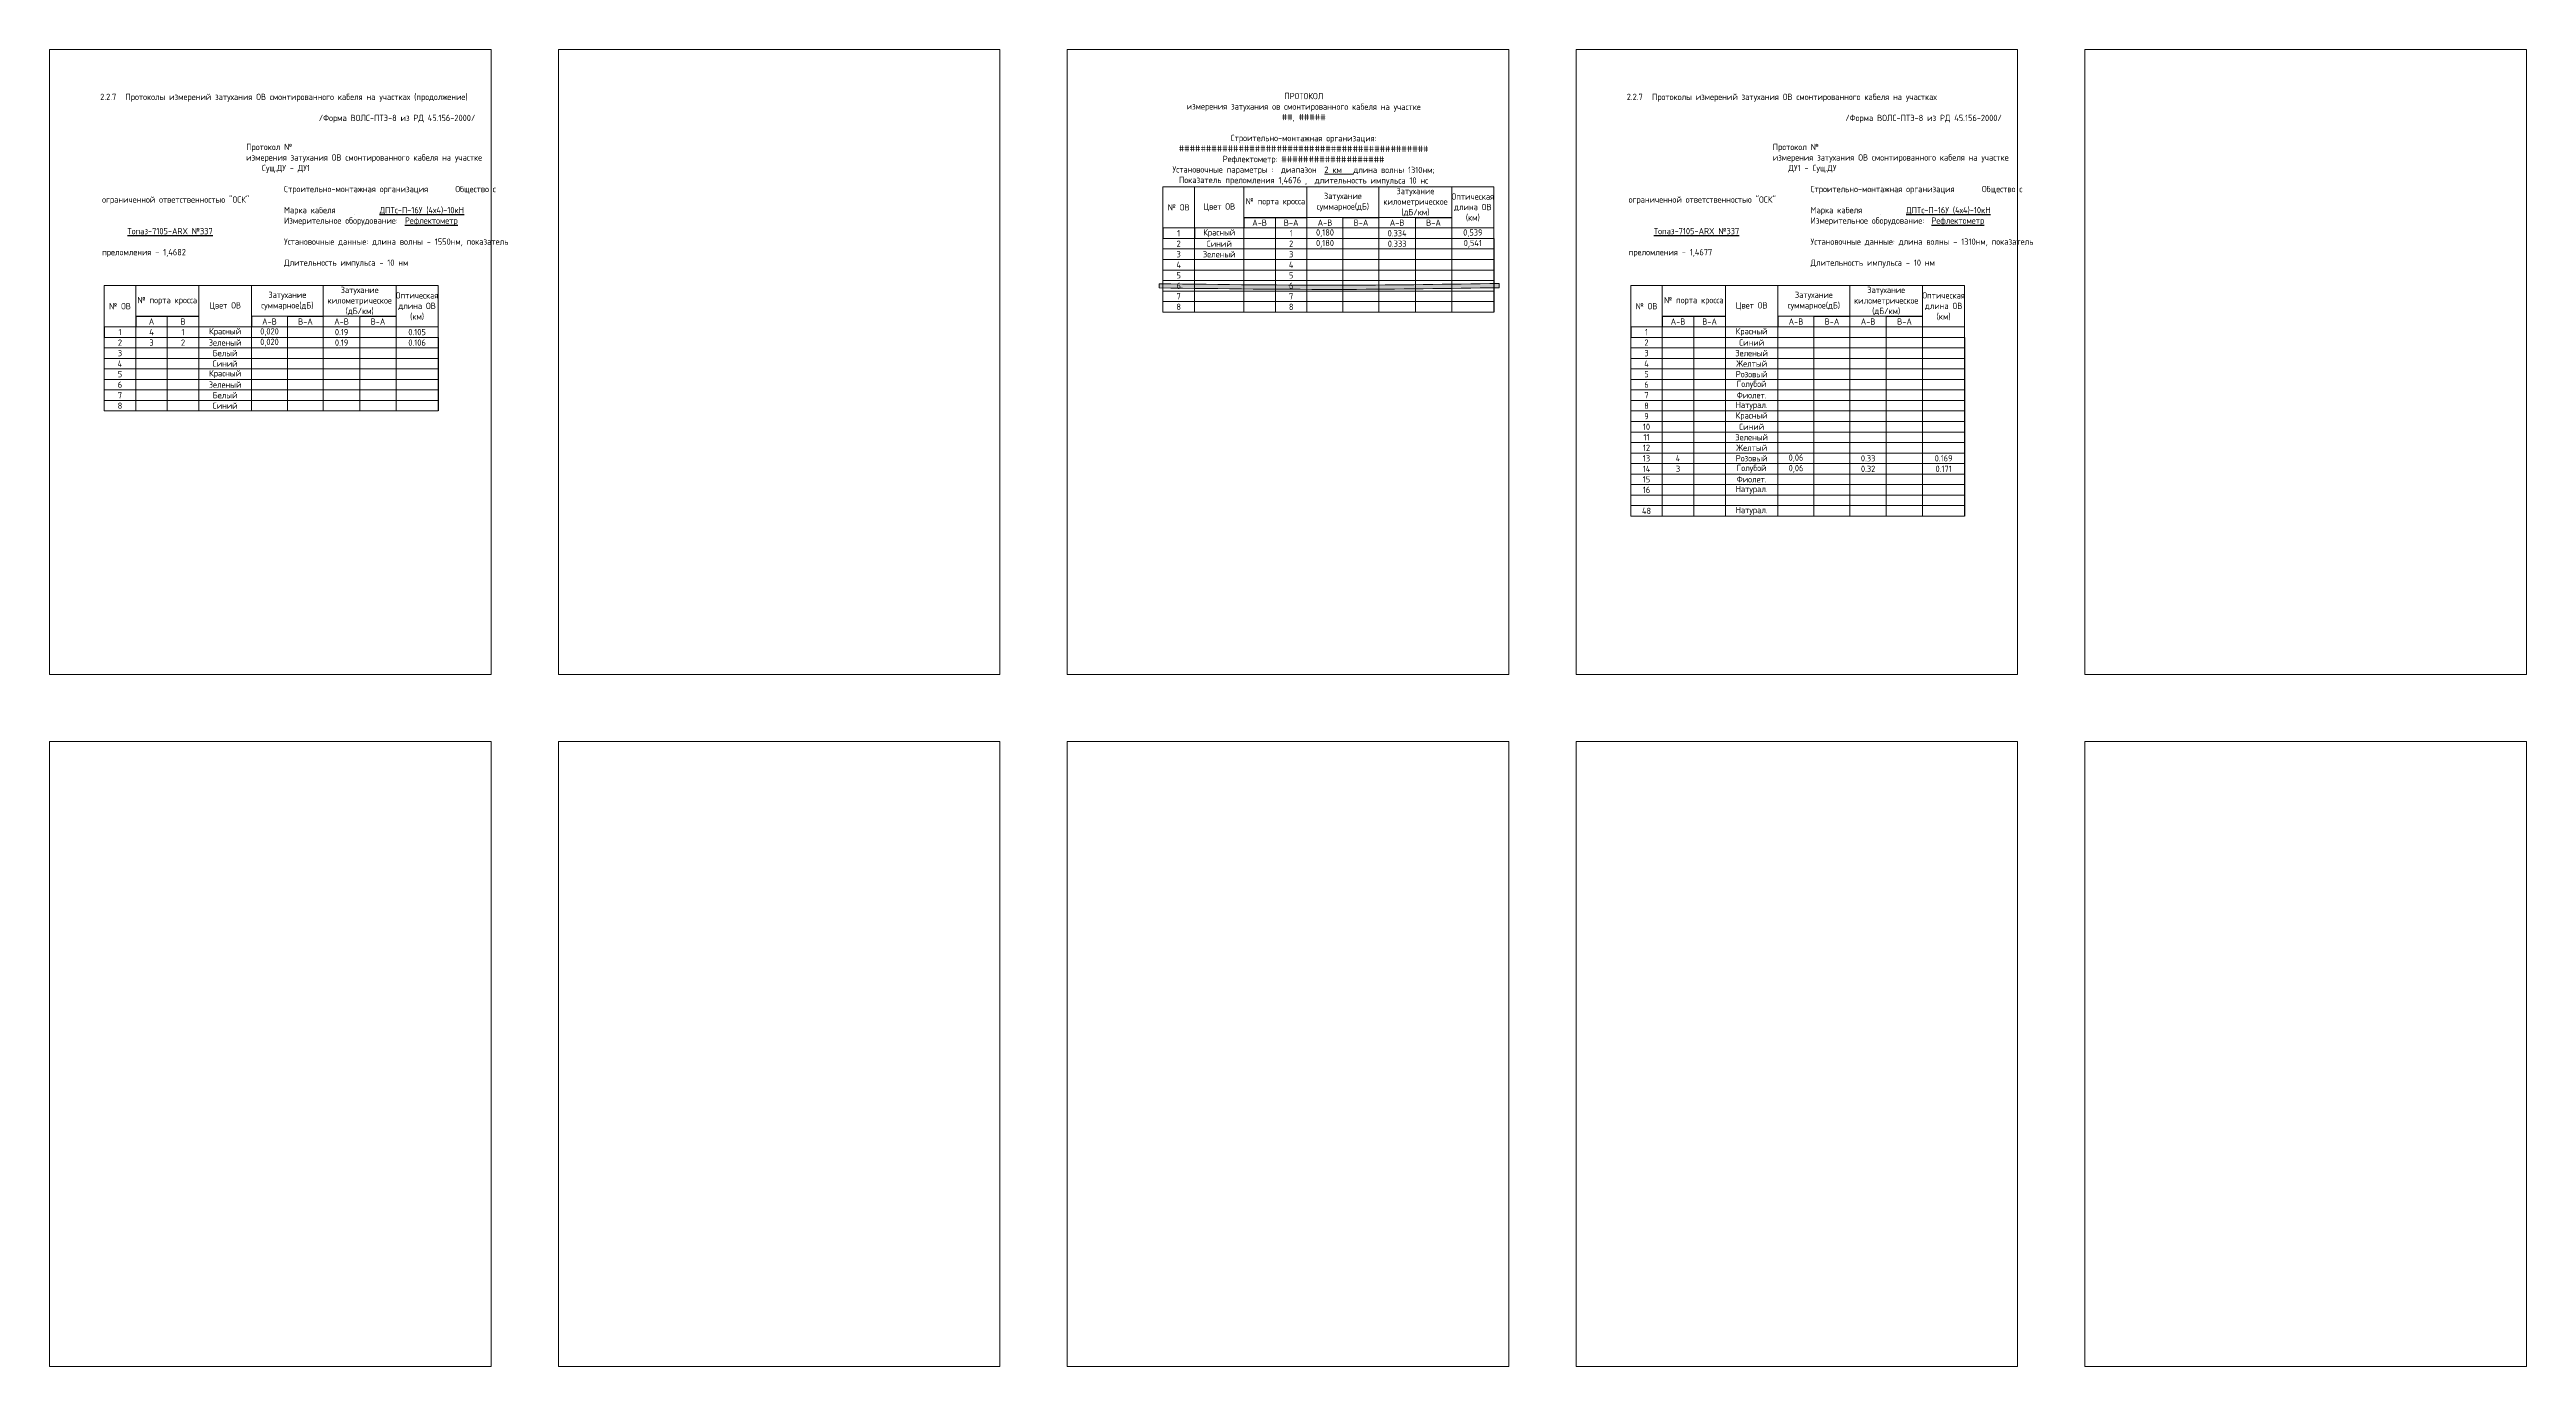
# Model space of a CAD drawing. Header units: millimetres. Extents: x -6680 to 6456, y 1671 to 6150.
# Drawn here: x 4068 to 5246, y 5524 to 6150 of the extents above; entities that cross this region are included whole.
import ezdxf

# ---------------------------------------------------------------- set-up
doc = ezdxf.new("R2010")
doc.units = ezdxf.units.MM
doc.layers.add('ВЭ', color=1, linetype='Continuous')
doc.layers.add('протоколы', color=7, linetype='Continuous')
doc.layers.add('скелетная схема ВОЛС', color=250, linetype='Continuous', lineweight=18)
doc.styles.add('мой', font='GOST_Common.ttf', dxfattribs={"width": 0.9, "height": 3})

# ---------------------------------------------------------------- blocks, each defined once
blk = doc.blocks.new('*T264')
at = {"linetype": 'ByBlock', "lineweight": 15, "transparency": 16777216}
for p, q in [((0, 0), (158.8, 0)), ((0, 0), (0, -19.6)), ((15, 0), (15, -14.6)), ((45, 0), (45, -109.6)), ((70, 0), (70, -14.6)), ((104.2, 0), (104.2, -109.6)), ((138.8, 0), (138.8, -109.6)), ((158.8, 0), (158.8, -24.6)), ((0, -19.6), (158.8, -19.6)), ((15, -19.6), (15, -109.6)), ((30, -14.6), (30, -109.6)), ((70, -14.6), (87.1, -14.6)), ((70, -19.6), (70, -109.6)), ((87.1, -14.6), (87.1, -109.6)), ((104.2, -14.6), (121.5, -14.6)), ((121.5, -14.6), (121.5, -109.6)), ((0, -24.6), (158.8, -24.6)), ((0, -24.6), (0, -109.6)), ((0, -29.6), (158.8, -29.6)), ((0, -34.6), (158.8, -34.6)), ((0, -39.6), (158.8, -39.6)), ((0, -44.6), (158.8, -44.6)), ((0, -49.6), (158.8, -49.6)), ((0, -54.6), (158.8, -54.6)), ((0, -59.6), (158.8, -59.6)), ((0, -64.6), (158.8, -64.6)), ((0, -69.6), (158.8, -69.6)), ((0, -74.6), (158.8, -74.6)), ((0, -79.6), (158.8, -79.6)), ((0, -84.6), (158.8, -84.6)), ((0, -89.6), (158.8, -89.6)), ((0, -94.6), (158.8, -94.6)), ((0, -99.6), (158.8, -99.6)), ((0, -104.6), (158.8, -104.6)), ((0, -109.6), (158.8, -109.6))]:
    blk.add_line(p, q, dxfattribs=at)
at = {"color": 0, "linetype": 'ByBlock', "lineweight": -2, "transparency": 16777216}
for p, q in [((0, -19.6), (0, -24.6)), ((15, -14.6), (45, -14.6)), ((15, -14.6), (15, -19.6)), ((70, -14.6), (70, -19.6)), ((87.1, -14.6), (104.2, -14.6)), ((121.5, -14.6), (138.8, -14.6)), ((158.8, -24.6), (158.8, -109.6))]:
    blk.add_line(p, q, dxfattribs=at)
at = {"color": 0, "transparency": 16777216, "char_height": 3, "attachment_point": 5, "style": 'мой'}
for s, insert, width in [('№ ОВ', (7.5, -9.8), 12), ('№ порта кросса', (30, -7.3), 27), ('Цвет ОВ', (57.5, -9.8), 22), ('Затухание суммарное(дБ)', (87.1, -7.3), 31.205), ('Затухание километрическое (дБ/км)', (121.5, -7.3), 31.626), ('Оптическая длина ОВ (км)', (148.8, -9.8), 17), ('1', (7.5, -22.1), 12), ('A-B', (22.5, -17.1), 12), ('B-А', (37.5, -17.1), 12), ('Красный', (57.5, -22.1), 22), ('A-B', (78.6, -17.1), 14.102), ('B-А', (95.7, -17.1), 14.102), ('A-B', (112.9, -17.1), 14.313), ('B-А', (130.2, -17.1), 14.313), ('2', (7.5, -27.1), 12), ('3', (7.5, -32.1), 12), ('Зеленый', (57.5, -32.1), 22), ('Синий', (57.5, -27.1), 22), ('4', (7.5, -37.1), 12), ('5', (7.5, -42.1), 12), ('6', (7.5, -47.1), 12), ('Желтый', (57.5, -37.1), 22), ('Розовый', (57.5, -42.1), 22), ('Голубой', (57.5, -47.1), 22), ('7', (7.5, -52.1), 12), ('8', (7.5, -57.1), 12), ('Натурал.', (57.5, -57.1), 22), ('Фиолет.', (57.5, -52.1), 22), ('10', (7.5, -67.1), 12), ('11', (7.5, -72.1), 12), ('9', (7.5, -62.1), 12), ('Зеленый', (57.5, -72.1), 22), ('Красный', (57.5, -62.1), 22), ('Синий', (57.5, -67.1), 22), ('13', (7.5, -82.1), 12), ('12', (7.5, -77.1), 12), ('4', (22.5, -82.1), 12), ('Желтый', (57.5, -77.1), 22), ('Розовый', (57.5, -82.1), 22), ('0,06', (78.6, -82.1), 14.102), ('0.33', (112.9, -82.1), 14.313), ('0.169', (148.8, -82.1), 17), ('14', (7.5, -87.1), 12), ('15', (7.5, -92.1), 12), ('3', (22.5, -87.1), 12), ('Фиолет.', (57.5, -92.1), 22), ('Голубой', (57.5, -87.1), 22), ('0,06', (78.6, -87.1), 14.102), ('0.32', (112.9, -87.1), 14.313), ('0.171', (148.8, -87.1), 17), ('48', (7.5, -107.1), 12), ('16', (7.5, -97.1), 12), ('Натурал.', (57.5, -97.1), 22), ('Натурал.', (57.5, -107.1), 22)]:
    blk.add_mtext(s, dxfattribs=dict(at, insert=insert, width=width))
blk = doc.blocks.new('Разрыв длинный')
at = {"linetype": 'Continuous', "lineweight": 30, "true_color": 0xffffff}
h = blk.add_hatch(color=7, dxfattribs=at)
h.dxf.hatch_style = 1
edge = h.paths.add_edge_path()
edge.add_spline(control_points=[(9571.6, 6121.2), (9547.5, 6120.9), (9493.5, 6120), (9439.6, 6120.7), (9409.8, 6121.1)], knot_values=[0, 0, 0, 0, 72.485289, 161.889095, 161.889095, 161.889095, 161.889095], degree=3, periodic=0)
edge.add_line((9409.8, 6121.1), (9409.8, 6119.1))
edge.add_spline(control_points=[(9409.8, 6119.1), (9439.6, 6118.7), (9493.5, 6118), (9547.5, 6118.9), (9571.6, 6119.2)], knot_values=[0, 0, 0, 0, 89.403806, 161.889095, 161.889095, 161.889095, 161.889095], degree=3, periodic=0)
edge.add_line((9571.6, 6119.2), (9571.6, 6121.2))
at = {"color": 7, "linetype": 'Continuous', "lineweight": 18}
for points in [[(9409.8, 6121.1), (9409.8, 6119.1)], [(9571.6, 6121.2), (9571.6, 6119.2)]]:
    blk.add_lwpolyline(points, dxfattribs=at)
for points in [[(9409.8, 6121.1), (9499.2, 6120.4), (9571.6, 6121.2)], [(9409.8, 6119.1), (9499.2, 6118.4), (9571.6, 6119.2)]]:
    blk.add_spline(points, degree=3, dxfattribs=at)
blk = doc.blocks.new('*U316')
at = {"layer": 'ВЭ', "color": 250, "linetype": 'ByBlock', "lineweight": 18}
blk.add_lwpolyline([(-105, -148.5), (105, -148.5), (105, 148.5), (-105, 148.5), (-105, -148.5)], dxfattribs=at)
blk = doc.blocks.new('*U317')
at = {"layer": 'Defpoints', "color": 0, "linetype": 'ByBlock', "lineweight": -2, "transparency": 16777216}
for p in [(2420, 0), (2662, 0), (2904, 0), (3146, 0), (3388, 0), (2420, -329), (2662, -329), (2904, -329), (3146, -329), (3388, -329)]:
    blk.add_blockref('*U316', p, dxfattribs=at)
blk = doc.blocks.new('*T321')
at = {"layer": 'протоколы', "linetype": 'ByBlock', "lineweight": 15, "transparency": 16777216}
for p, q in [((0, 0), (157.4, 0)), ((0, 0), (0, -19.6)), ((15, 0), (15, -19.6)), ((38.5, 0), (38.5, -14.6)), ((68.5, 0), (68.5, -59.6)), ((102.7, 0), (102.7, -59.6)), ((137.4, 0), (137.4, -59.6)), ((157.4, 0), (157.4, -24.6)), ((0, -19.6), (157.4, -19.6)), ((38.5, -19.6), (38.5, -59.6)), ((53.5, -14.6), (53.5, -59.6)), ((68.5, -14.6), (85.6, -14.6)), ((85.6, -14.6), (85.6, -59.6)), ((102.7, -14.6), (120.1, -14.6)), ((120.1, -14.6), (120.1, -59.6)), ((0, -24.6), (157.4, -24.6)), ((0, -24.6), (0, -59.6)), ((0, -29.6), (157.4, -29.6)), ((0, -34.6), (157.4, -34.6)), ((15, -24.6), (15, -59.6)), ((0, -39.6), (157.4, -39.6)), ((0, -44.6), (157.4, -44.6)), ((0, -49.6), (157.4, -49.6)), ((0, -54.6), (157.4, -54.6)), ((0, -59.6), (157.4, -59.6))]:
    blk.add_line(p, q, dxfattribs=at)
at = {"layer": 'протоколы', "color": 0, "linetype": 'ByBlock', "lineweight": -2, "transparency": 16777216}
for p, q in [((0, -19.6), (0, -24.6)), ((15, -19.6), (15, -24.6)), ((38.5, -14.6), (68.5, -14.6)), ((38.5, -14.6), (38.5, -19.6)), ((85.6, -14.6), (102.7, -14.6)), ((120.1, -14.6), (137.4, -14.6)), ((157.4, -24.6), (157.4, -59.6))]:
    blk.add_line(p, q, dxfattribs=at)
at = {"layer": 'протоколы', "color": 0, "transparency": 16777216, "char_height": 3, "attachment_point": 5, "style": 'мой'}
for s, insert, width in [('№ ОВ', (7.5, -9.8), 12), ('Цвет ОВ', (26.8, -9.8), 20.536), ('№ порта кросса', (53.5, -7.3), 27), ('Затухание суммарное(дБ)', (85.6, -7.3), 31.205), ('Затухание километрическое (дБ/км)', (120.1, -7.3), 31.626), ('Оптическая длина ОВ (км)', (147.4, -9.8), 17), ('1', (7.5, -22.1), 12), ('Красный', (26.8, -22.1), 20.536), ('A-B', (46, -17.1), 12), ('B-А', (61, -17.1), 12), ('1', (61, -22.1), 12), ('0,180', (77.1, -22.1), 14.102), ('A-B', (77.1, -17.1), 14.102), ('B-А', (94.2, -17.1), 14.102), ('0.334', (111.4, -22.1), 14.313), ('A-B', (111.4, -17.1), 14.313), ('B-А', (128.7, -17.1), 14.313), ('0,539', (147.4, -22.1), 17), ('2', (7.5, -27.1), 12), ('3', (7.5, -32.1), 12), ('Зеленый', (26.8, -32.1), 20.536), ('Синий', (26.8, -27.1), 20.536), ('2', (61, -27.1), 12), ('3', (61, -32.1), 12), ('0,180', (77.1, -27.1), 14.102), ('0.333', (111.4, -27.1), 14.313), ('0,541', (147.4, -27.1), 17), ('4', (7.5, -37.1), 12), ('5', (7.5, -42.1), 12), ('6', (7.5, -47.1), 12), ('4', (61, -37.1), 12), ('5', (61, -42.1), 12), ('6', (61, -47.1), 12), ('7', (7.5, -52.1), 12), ('8', (7.5, -57.1), 12), ('7', (61, -52.1), 12), ('8', (61, -57.1), 12)]:
    blk.add_mtext(s, dxfattribs=dict(at, insert=insert, width=width))
blk = doc.blocks.new('*T327')
at = {"linetype": 'ByBlock', "lineweight": 15, "transparency": 16777216}
for p, q in [((0, 0), (158.8, 0)), ((0, 0), (0, -19.6)), ((15, 0), (15, -14.6)), ((45, 0), (45, -59.6)), ((70, 0), (70, -14.6)), ((104.2, 0), (104.2, -59.6)), ((138.8, 0), (138.8, -59.6)), ((158.8, 0), (158.8, -24.6)), ((0, -19.6), (158.8, -19.6)), ((15, -19.6), (15, -59.6)), ((30, -14.6), (30, -59.6)), ((70, -14.6), (87.1, -14.6)), ((70, -19.6), (70, -59.6)), ((87.1, -14.6), (87.1, -59.6)), ((104.2, -14.6), (121.5, -14.6)), ((121.5, -14.6), (121.5, -59.6)), ((0, -24.6), (158.8, -24.6)), ((0, -24.6), (0, -59.6)), ((0, -29.6), (158.8, -29.6)), ((0, -34.6), (158.8, -34.6)), ((0, -39.6), (158.8, -39.6)), ((0, -44.6), (158.8, -44.6)), ((0, -49.6), (158.8, -49.6)), ((0, -54.6), (158.8, -54.6)), ((0, -59.6), (158.8, -59.6))]:
    blk.add_line(p, q, dxfattribs=at)
at = {"color": 0, "linetype": 'ByBlock', "lineweight": -2, "transparency": 16777216}
for p, q in [((0, -19.6), (0, -24.6)), ((15, -14.6), (45, -14.6)), ((15, -14.6), (15, -19.6)), ((70, -14.6), (70, -19.6)), ((87.1, -14.6), (104.2, -14.6)), ((121.5, -14.6), (138.8, -14.6)), ((158.8, -24.6), (158.8, -59.6))]:
    blk.add_line(p, q, dxfattribs=at)
at = {"color": 0, "transparency": 16777216, "char_height": 3, "attachment_point": 5, "style": 'мой'}
for s, insert, width in [('№ ОВ', (7.5, -9.8), 12), ('№ порта кросса', (30, -7.3), 27), ('Цвет ОВ', (57.5, -9.8), 22), ('Затухание суммарное(дБ)', (87.1, -7.3), 31.205), ('Затухание километрическое (дБ/км)', (121.5, -7.3), 31.626), ('Оптическая длина ОВ (км)', (148.8, -9.8), 17), ('1', (7.5, -22.1), 12), ('A', (22.5, -17.1), 12), ('4', (22.5, -22.1), 12), ('B', (37.5, -17.1), 12), ('1', (37.5, -22.1), 12), ('Красный', (57.5, -22.1), 22), ('0,020', (78.6, -22.1), 14.102), ('A-B', (78.6, -17.1), 14.102), ('B-А', (95.7, -17.1), 14.102), ('A-B', (112.9, -17.1), 14.313), ('0.19', (112.9, -22.1), 14.313), ('B-А', (130.2, -17.1), 14.313), ('0.105', (148.8, -22.1), 17), ('2', (7.5, -27.1), 12), ('3', (7.5, -32.1), 12), ('3', (22.5, -27.1), 12), ('2', (37.5, -27.1), 12), ('Зеленый', (57.5, -27.1), 22), ('Белый', (57.5, -32.1), 22), ('0,020', (78.6, -27.1), 14.102), ('0.19', (112.9, -27.1), 14.313), ('0.106', (148.8, -27.1), 17), ('4', (7.5, -37.1), 12), ('5', (7.5, -42.1), 12), ('6', (7.5, -47.1), 12), ('Зеленый', (57.5, -47.1), 22), ('Красный', (57.5, -42.1), 22), ('Синий', (57.5, -37.1), 22), ('7', (7.5, -52.1), 12), ('8', (7.5, -57.1), 12), ('Синий', (57.5, -57.1), 22), ('Белый', (57.5, -52.1), 22)]:
    blk.add_mtext(s, dxfattribs=dict(at, insert=insert, width=width))

msp = doc.modelspace()

# ---------------------------------------------------------------- block references
for name, p in [('*T321', (4597.5, 6084.8)), ('*T327', (4094, 6037.8)), ('*T264', (4820, 6037.8))]:
    msp.add_blockref(name, p)
at = {"color": 7, "linetype": 'Continuous', "lineweight": 30}
msp.add_blockref('Разрыв длинный', (-4814.1, -82.4), dxfattribs=at)
at = {"layer": 'Defpoints'}
msp.add_blockref('*U317', (1753, 6001.5), dxfattribs=at)

# ---------------------------------------------------------------- texts
at = {"color": 7, "char_height": 3, "attachment_point": 1, "style": 'мой'}
for s, insert, width in [('2.2.7^IПротоколы измерений затухания ОВ смонтированного кабеля на участках (продолжение)\\P\\P\\pi103.94;{\\C5;/Форма ВОЛС-ПТЭ-8 из РД 45.156-2000/}', (4092.1, 6129), 169.877), ('2.2.7^IПротоколы измерений затухания ОВ смонтированного кабеля на участках\\P\\P\\pi103.94;{\\C5;/Форма ВОЛС-ПТЭ-8 из РД 45.156-2000/}', (4818.1, 6129), 169.877), ('\\pi68.522;{\\C256;Протокол №^I\\L^I\\P\\pi35.014;}измерения затухания ОВ смонтированного кабеля на участке{\\H1.6667x; }\\P\\pi76.013;Сущ.ДУ - ДУ1{\\H1.0278x; }\\P\\pi86.522;{\\H1.2407x;\\C256; \\H0.80597x;\\P\\pi0;Строительно-монтажная организация \\L^I}Общество с ограниченной ответственностью "ОСК"{\\L\\C256;^I\\H1.5864x; \\H0.63035x;\\P\\lМарка кабеля ^I\\L^IДПТс-П-16У (4х4)-10кН^I\\H1.5712x; \\H0.63646x;\\P\\lИзмерительное оборудование: \\L^IРефлектометр^IТопаз-7105-ARX №337^I\\H1.5013x; \\H0.6661x;\\P\\lУстановочные данные: длина волны - 1550нм, показатель преломления - 1,4682\\H1.4996x; \\H0.66685x;\\PДлительность импульса - 10 нм\\H1.5001x; }', (4093, 6105.2), 173.045), ('\\pi68.522;{\\C256;Протокол №^I\\L^I\\P\\pi35.014;}измерения затухания ОВ смонтированного кабеля на участке\\P\\pi76.013;ДУ1 - Сущ.ДУ\\P\\pi86.522;{\\C256;\\P\\pi0;Строительно-монтажная организация \\L^I}Общество с ограниченной ответственностью "ОСК"{\\L\\C256;^I\\P\\lМарка кабеля ^I\\L^IДПТс-П-16У (4х4)-10кН^I\\P\\lИзмерительное оборудование: \\L^IРефлектометр^IТопаз-7105-ARX №337^I\\P\\lУстановочные данные: длина волны - }1310нм{\\C256;, показатель преломления - 1,4677\\PДлительность импульса - 10 нм}', (4819, 6105.2), 173.045)]:
    msp.add_mtext(s, dxfattribs=dict(at, insert=insert, width=width))
at = {"layer": 'скелетная схема ВОЛС', "color": 7, "insert": (4664.5, 6129.4), "char_height": 3, "width": 154.764, "attachment_point": 2, "rotation": 359.8616, "style": 'мой'}
msp.add_mtext('ПРОТОКОЛ \\Pизмерения затухания ов смонтированного кабеля на участке\\P##, #####\\P\\P{\\C256;Строительно-монтажная организация: ##############################################\\PРефлектометр: ###################\\PУстановочные параметры :  диапазон  \\L2 км^I\\l  длина волны 1310нм; \\PПоказатель преломления 1,4676 ,  длительность импульса 10 нс}', dxfattribs=at)

doc.saveas('drawing.dxf')
